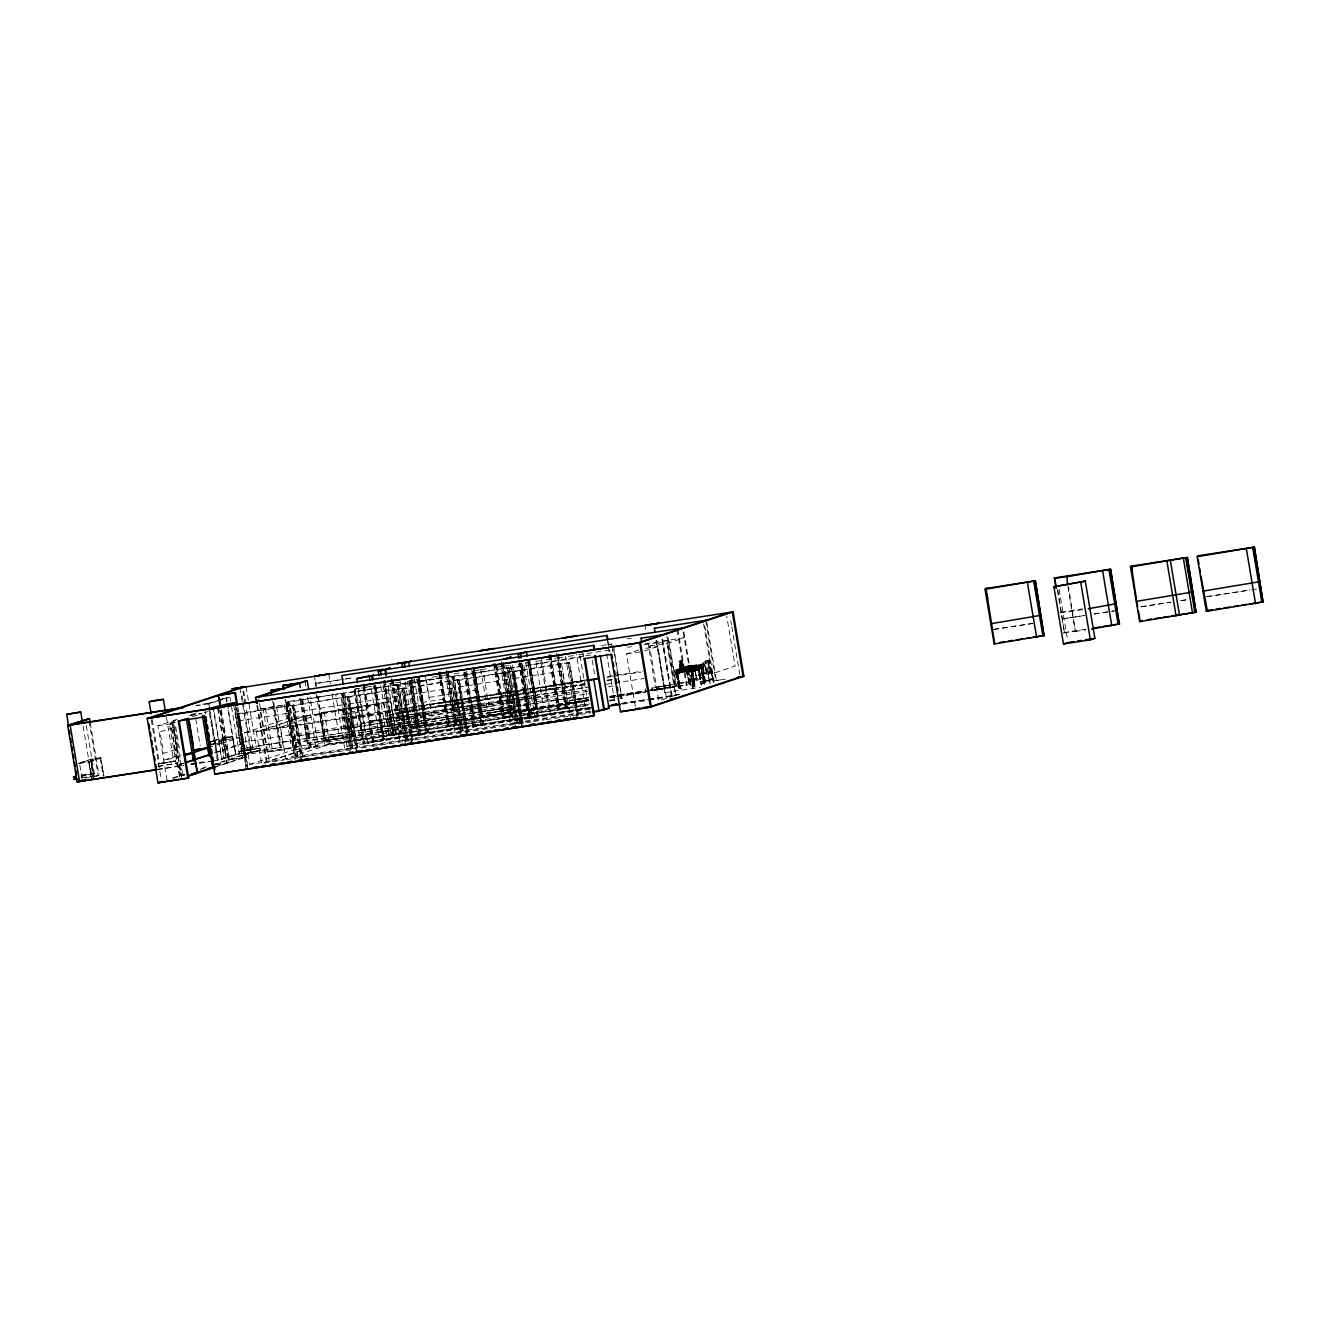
<?xml version="1.0" encoding="UTF-8"?>
<svg xmlns="http://www.w3.org/2000/svg" width="1330" height="1330" viewBox="0 0 1330 1330"><rect width="100%" height="100%" fill="white"/><g stroke="black" fill="none" stroke-linecap="round" stroke-linejoin="round"><path stroke-width="0.75" stroke-dasharray="5 3.75" d="M704.052 680.278L703.786 682.988M697.153 666.446L701.442 668.375L696.837 666.862M709.223 660.079L708.258 660.395L708.075 664.418A15.511 13.549 76.6 0 0 708.74 668.807L710.237 672.082L709.106 668.757A15.511 13.549 76.6 0 1 708.425 664.352C710.735 653.529 698.267 666.929 698.117 669.921C701.01 666.679 710.436 654.244 709.289 664.069A15.511 15.461 41.2 0 0 709.971 668.458L711.201 671.766L709.605 668.524A15.511 15.445 41.2 0 1 708.923 664.119L709.588 660.029M712.697 672.165C707.959 670.47 706.43 676.139 710.885 683.603M679.879 685.864L677.668 672.249L677.269 673.18M681.525 667.976L683.886 668.358L679.447 668.94M684.335 670.752L683.67 671.351L684.219 670.054M698.915 664.85C694.526 668.142 683.321 665.931 686.446 667.012M695.208 670.436L696.405 679.264L694.775 669.356M698.317 671.118L698.632 668.076M705.914 662.656L708.375 660.412L701.725 667.926L702.09 673.013M708.275 663.653L708.508 664.701L708.607 663.72M694.343 686.346L692.049 670.12L703.354 666.396M705.299 681.176L704.052 672.332M700.644 683.47C709.422 681.442 699.148 681.558 700.976 684.152L704.401 683.088L701.043 666.33L702.29 673.761L712.548 672.88L698.732 674.909L698.882 675.84L708.907 674.077L708.192 672.548M694.925 684.634L694.759 686.679L693.063 686.529M693.196 680.827C692.132 682.839 699.464 675.424 704.119 677.635M710.054 680.711L700.445 681.858L709.954 680.661M712.797 671.301L709.356 673.263M698.765 669.389L698.051 668.259L698.915 669.389M705.665 662.955L701.475 668.774L702.356 668.076M703.304 677.269L701.509 666.712L703.221 673.279M701.841 668.225L701.841 666.995M704.767 682.307L702.839 666.579L705.083 680.179L704.518 683.437L703.204 683.637L701.259 666.829L702.606 666.613M692.415 671.633C692.348 666.446 694.543 689.273 694.892 685.598M713.312 679.647L703.803 680.744L713.312 679.53M705.166 682.174L705.415 681.16M705.299 682.157L703.786 683.47M681.475 660.578L682.49 668.325M677.735 673.545L681.558 670.22L678.184 673.745M679.181 669.306L700.644 665.848L700.395 664.435L687.527 666.413L687.76 667.826M677.136 672.764L676.521 673.878L676.953 672.082M697.834 669.323L699.331 669.123L700.81 677.918L698.682 668.724L699.331 673.977L698.317 671.151M693.479 685.814L691.184 670.154L693.213 684.967M678.765 661.027L679.713 661.16L680.395 668.475L682.656 668.076L680.91 668.541M702.822 673.495L701.475 668.774M687.76 670.22L689.256 667.56L688.292 670.387M678.566 683.82L693.429 681.492M704.019 677.319L688.907 679.63L704.435 677.602L693.745 681.492M702.124 667.76L701.259 668.541M81.08 776.188C84.422 776.57 98.786 770.735 93.449 776.371M95.112 775.856L81.113 777.684M248.062 749.521C275.543 745.515 250.805 754.758 240.331 754.01C232.251 748.956 266.665 747.56 251.503 749.754M238.968 753.994L260.447 750.386M260.048 748.009L250.838 749.887M330.721 736.82C358.202 732.813 333.448 742.04 322.974 741.292C315.06 736.105 350.256 734.842 333.481 737.186M321.627 741.292L343.09 737.685M342.691 735.307L324.853 738.333L330.438 737.036M403.871 726.197L421.743 723.237L403.871 726.197L405.151 728.624L425.75 724.983L404.27 728.591M486.514 713.495L507.994 709.888L486.514 713.495L487.428 715.939L507.644 712.597L486.946 715.823M299.849 698.516L307.38 743.47L588.675 700.228L569.573 703.171L569.573 700.577L587.045 697.818L582.108 698.932M569.573 703.171L588.492 699.68M651.883 688.125L673.296 684.485L673.529 686.995L663.138 689.139L652.465 690.519L651.816 688.076L673.263 684.534M652.215 690.47L673.695 686.862M696.737 669.389L699.613 668.807L698.333 668.973M712.847 678.034L709.505 679.497L712.93 678.549M703.969 677.253L703.919 677.702M681.309 660.561L679.131 661.708L681.708 660.328M681.941 660.179C685.465 669.472 678.067 673.562 680.295 661.359L681.991 668.342M534.793 695.224L534.111 695.789L586.879 687.394M528.376 660.827L537.503 716.055L538.667 715.341L529.523 660.644M706.579 672.332L705.415 666.546M705.033 667.178L704.75 664.983L705.432 666.563M247.829 766.146L239.001 713.395L236.956 714.493L292.949 705.1L301.777 757.851M286.582 702.539L288.627 701.442L297.77 756.138L295.742 757.219L286.582 702.539L342.575 693.146L351.719 747.842L344.952 749.655L335.808 694.975M301.212 760.71L292.068 706.014L294.096 704.917L302.608 755.739M341.677 694.061L343.722 692.98L352.866 747.66L350.837 748.757L341.677 694.061L397.67 684.684L406.83 739.364L400.047 741.192L390.106 682.49M356.307 752.231L347.163 697.552L349.192 696.455L358.003 749.106M396.789 685.598L398.817 684.501L407.978 739.181L405.933 740.278L396.789 685.598L452.765 676.205L461.926 730.902L455.159 732.714L445.999 678.034M411.419 743.769L402.259 689.073L404.303 687.976L413.131 740.727M451.884 677.12L453.912 676.022L463.073 730.719L461.028 731.816L451.884 677.12L507.877 667.743L517.021 722.423L510.255 724.251L501.094 669.555M466.514 735.29L457.354 680.611L459.399 679.514L468.542 734.193M402.541 720.012L458.035 710.785L451.768 712.448M416.506 714.227L361.295 723.404L423.439 712.348L368.709 721.226L380.713 719.613M423.04 713.113L424.586 712.182M393.148 679.58L401.959 732.248L399.931 733.345L390.771 678.649M521.609 726.828L512.466 672.132L514.494 671.035L523.322 723.786M457.636 711.55L513.147 702.323L506.863 703.986M408.709 680.894L417.853 735.59L419.898 734.493L410.737 679.796M471.601 705.748L416.107 714.975L478.534 703.886M419.316 677.585L428.476 732.281L426.431 733.379L417.288 678.682M478.135 704.634L479.681 703.703M438.451 672.215L447.612 726.912L449.64 725.814L440.829 673.146M448.26 671.118L457.071 723.769L455.026 724.867L445.882 670.187M472.749 671.052L480.529 717.635L482.574 716.538L475.109 671.983M463.804 672.431L472.965 727.111L474.993 726.014L465.849 671.334M526.713 697.286L471.202 706.513L533.646 695.407M474.411 669.123L483.571 723.803L481.526 724.9L472.383 670.22M493.546 663.753L502.707 718.433L504.735 717.352L495.924 664.684M503.355 662.639L512.166 715.307L510.121 716.405L500.978 661.708M527.844 662.573L535.641 709.156L537.669 708.075L529.872 661.476M528.542 718.483L518.916 663.953L528.06 718.649L530.105 717.552L520.944 662.855M548.658 655.274L557.802 709.971L559.847 708.873L550.687 654.194M558.45 654.177L567.262 706.829L565.233 707.926L557.087 659.314M364.503 686.014L373.663 740.71L367.662 742.955L358.568 688.641M375.575 684.85L384.104 739.879L374.944 685.183M1067.924 586.962L1075.388 631.517L1068.555 586.63M708.325 672.614C703.304 644.651 704.651 678.549 711.085 671.65M681.093 665.914L679.896 665.665L681.06 665.432M679.963 666.047L682.257 665.665L681.126 665.798M682.057 665.332L681.309 665.482M680.428 668.84L679.048 661.143M682.323 668.491L681.592 668.591M711.899 671.401L707.76 661.459L711.5 671.567M698.582 674.077C699.181 675.873 699.43 672.631 702.706 672.83M166.433 717.352L173.798 761.359L159.517 763.686L177.405 760.71L157.838 764.285M251.586 749.921L242.176 750.985L247.796 749.738M412.333 724.285L425.351 722.589L407.479 725.565L412.416 724.451M490.122 712.863L504.402 710.536L490.122 712.863L483.089 670.869M588.326 697.884L572.764 700.145L577.702 699.031M655.441 687.51L669.688 685.116L655.441 687.51L648.059 643.454M541.559 659.331L550.72 714.027L549.689 714.426L540.545 659.73M711.184 672.465L713.528 682.672L711.617 672.332M208.411 703.57L216.241 700.976M218.187 700.328L226.017 697.735L226.699 701.774M220.581 699.63L207.862 703.853L208.877 709.904M222.542 698.981L229.907 697.153L230.572 701.209M216.208 701.691L196.69 705.382M218.153 701.043L229.907 697.153M167.065 780.361L157.921 725.681L175.527 720.461M177.073 719.331L173.582 720.494L182.725 775.191M196.225 712.996L189.242 715.307L200.464 713.695M179.517 776.554L170.689 723.886L176.774 721.874M192.434 716.704L202.01 713.528L187.563 715.873M204.255 712.78L208.095 711.517M181.894 778.216L172.75 723.52L181.229 776.288M78.769 763.204L90.523 759.314L93.516 777.186M103.89 775.905L100.847 757.718L89.11 761.608L80.498 762.938M89.16 761.907L100.897 758.017L90.573 759.613L78.819 763.503L89.309 761.857L92.302 779.729M246.166 766.396L237.854 713.562L246.665 766.23M259.865 709.156L289.874 703.969L297.056 746.895L283.789 749.887L267.047 752.065L259.865 709.156L289.874 703.969M286.981 701.774L296.141 756.471L286.981 701.774L509.024 667.56L518.168 722.24L296.141 756.471M95.128 776.654L99.035 775.357L90.241 722.772M212.767 740.96L222.559 737.718M222.975 737.685L225.967 755.573M292.068 706.014L348.044 696.621L356.556 747.443M210.822 741.608L221.146 740.029L232.9 736.138L222.393 737.784L226.133 755.523M221.196 740.328L232.95 736.438L222.609 738.017L210.872 741.907L221.362 740.261L223.773 758.233M590.387 711.932L249.791 764.401L244.504 732.813L288.144 718.366L304.67 715.823L256.324 731.832L261.611 763.42L318.02 745.149L309.94 696.87M210.655 744.551L224.654 739.912L239.101 737.585L223.756 742.655L212.534 744.285M180.614 756.936L163.673 760.095L181.279 754.891M208.095 747.842L223.44 742.755L208.993 745.099M263.972 729.705L306.033 715.773L384.104 703.769L389.391 735.374L386.614 736.288L308.56 748.291L303.273 716.687L384.104 703.769M321.428 712.714L390.787 701.558L396.074 733.146L393.298 734.077L326.715 744.301L321.428 712.714L390.787 701.558M347.163 697.552L403.156 688.159L411.968 740.827M183.656 763.004L177.904 764.916L183.457 763.387M214.978 752.647L241.944 744.019L224.886 749.355M214.778 753.013L226.283 749.206M345.069 709.771L342.292 710.702L347.579 742.29L350.355 741.375M357.504 706.679L354.728 707.593L360.014 739.197L362.791 738.266M341.727 714.808L350.206 711.999L366.731 709.455L358.252 712.265L341.727 714.808L347.014 746.396L529.689 718.3L520.545 663.62L518.916 663.953M402.259 689.073L458.252 679.68L467.079 732.431M227.48 703.753L235.776 754.359L217.339 760.477L209.209 711.932M210.19 711.617L218.32 760.145L239.383 753.778L230.921 703.221M393.364 730.286L390.488 712.049L346.282 719.68L349.208 718.699M172.468 778.067L184.188 774.193M201.778 768.374L209.591 765.781M211.536 765.132L251.437 751.932L281.328 747.327L273.814 702.373M173.382 778.283L185.103 774.393M200.132 769.422L205.385 767.676M214.047 764.817L253.481 751.766L246.083 707.51M509.024 667.56L517.686 722.406M520.545 663.62L529.689 718.3M583.804 656.039L506.913 668.658L581.243 657.236M215.327 766.828L242.808 757.734L234.679 709.123M213.216 767.842L244.537 757.468L235.726 704.817M237.804 706.812L245.568 757.319L237.488 709.04M267.047 752.065L297.056 746.895M239.849 687.826L250.622 752.198L281.328 747.327M457.354 680.611L513.347 671.218L522.175 723.969M386.98 713.113L390.538 730.902M387.545 713.03L390.488 712.049M307.38 743.47L588.808 700.062M299.35 746.396L245.385 754.675M300.979 746.047L354.445 737.917M249.791 764.401L294.08 749.738L285.667 699.447M316.207 693.911L323.988 740.428L324.969 740.112L317.454 694.277M371.386 727.144L424.569 719.048M318.02 745.149L269.259 761.292L258.835 698.932M399.698 718.682L453.164 710.553M512.466 672.132L568.442 662.739L577.27 715.49M578.4 715.224L569.589 662.573L577.918 715.39M326.715 744.301L396.074 733.146M424.802 712.215L478.268 704.069M346.382 719.314L349.374 737.202M349.79 737.169L346.964 719.231M356.074 737.585L409.54 729.438M426.199 718.715L479.664 710.586M392.799 730.37L389.956 712.431M454.794 710.22L508.26 702.09M347.014 746.396L355.492 743.586L589.855 707.56M674.559 695.607L658.799 700.827L649.639 646.147L666.929 640.412L676.089 695.108M635.324 706.662L626.513 654.011L641.841 648.924M479.897 703.736L533.363 695.607M590.354 707.394L372.516 740.876L363.04 744.019L353.896 689.322M374.295 685.399L383.456 740.095L380.064 741.059L364.187 743.836L355.043 689.156M644.485 650.902L657.901 646.463L666.729 699.115M649.639 646.147L666.862 643.487L684.152 637.768L642.423 644.186M380.646 685.615L389.058 735.906L398.518 732.78L589.24 703.454M405.068 681.775L412.815 728.042L417.221 726.596L409.806 682.34M389.058 735.906L400.812 732.431L392.001 679.763M412.815 728.042L419.515 726.23L411.768 679.963M383.356 680.694L392.5 735.374L588.093 705.233M411.186 729.106L464.636 720.976M391.269 678.699L400.43 733.379L393.647 735.207L384.503 680.511M417.637 679.514L425.434 726.114L589.223 700.844M425.567 677.519L433.364 724.102L426.581 725.931L418.784 679.347M481.294 710.253L534.76 702.107M509.889 701.741L563.355 693.612M535.009 695.258L588.458 686.978M416.623 678.899L425.783 733.595L419.017 735.407L409.856 680.727M411.402 679.58L420.546 734.276L427.329 732.448L418.169 677.768M466.281 720.644L519.747 712.498M446.365 670.22L455.525 724.917L448.759 726.729L439.598 672.049M480.662 669.04L488.459 715.64L481.693 717.452L473.896 670.869M536.406 701.774L590.071 693.529M555.541 696.405L347.446 728.491L402.94 719.264L396.656 720.927M557.17 696.072L587.86 691.351M565.001 693.279L586.979 689.904M466.498 671.118L475.641 725.798L482.424 723.986L473.264 669.289M471.734 670.436L480.878 725.116L474.112 726.945L464.951 672.249M521.377 712.165L574.843 704.036M501.476 661.758L510.62 716.438L503.854 718.267L495.375 667.627M536.106 662.606L543.554 707.161L536.788 708.99L528.991 662.407M680.145 668.641L679.879 667.527L681.226 667.294M681.758 666.895L683.021 666.712L683.304 668.192M537.519 715.507L530.753 717.336L521.593 662.639M692.082 670.835L703.67 667.095L674.46 671.766L674.227 670.353L685.665 666.579L703.736 663.803L703.969 665.2L692.066 669.023L692.564 671.583M679.946 667.494L680.428 669.106L689.455 665.449M512.515 665.083L521.942 721.409L513.762 723.703L504.336 667.377M519.598 662.423L529.024 718.749L534.893 716.82L525.799 662.49M681.941 668.059L680.677 661.226M686.646 667.095L682.34 667.993M689.489 665.648L687.959 666.164M521.942 721.409L516.057 723.354L506.63 667.028M529.024 718.749L537.187 716.454L527.877 660.993M690.12 665.731L691.65 665.865L687.128 666.031M556.505 653.296L565.649 707.976L558.949 709.788L549.805 655.108M674.46 671.766L687.726 667.477M697.618 667.544L681.359 670.037M691.234 666.496L694.975 665.349M675.79 672.265L685.499 668.94L685.864 671.052L682.257 672.199L681.941 670.071M689.821 679.331C693.096 694.576 685.632 674.094 686.745 668.973L675.075 672.714L692.93 669.938M676.87 672.481L677.668 672.215L679.397 682.822L678.35 683.138M689.256 684.684L686.13 669.14L689.472 685.748L691.018 685.515L688.092 668.757L690.619 683.437M690.436 667.86L700.361 664.568M703.736 663.803L692.315 667.577L694.792 684.651M686.945 669.655L675.357 673.396L692.631 670.752M690.586 668.79L700.528 665.499L679.065 668.624M678.865 672.847L675.49 674.227L675.091 671.6M681.043 672.215L680.744 670.819L680.345 672.348M683.67 671.334L684.019 669.738M675.49 674.227L687.078 670.486L686.629 668.973M694.227 668.275L677.535 670.902M700.893 666.064L674.227 670.353M678.982 673.279L682.589 672.132L682.29 669.954M678.849 673.728L679.065 671.168M690.054 670.004L701.375 665.599L701.143 664.202L689.705 667.976L690.054 670.004L686.546 670.569L685.964 668.009M693.179 669.439L693.828 671.517L693.179 669.439C697.585 663.77 705.249 669.638 702.905 666.264M692.498 670.037L703.72 666.363L703.454 665.316L703.803 667.909L701.492 668.591L701.326 667.178M694.759 669.721L697.036 679.164L695.357 669.156M702.04 667.311L701.841 667.826M689.406 672.066C688.192 670.569 691.051 673.512 692.764 671.567L692.481 668.957M692.215 671.65L693.246 671.318M693.529 671.55L703.304 668.225M613.546 645.698L621.875 698.533L613.745 649.921M700.295 673.828L703.188 672.864M698.732 674.909L702.34 673.761L702.489 674.692L698.882 675.84M704.468 684.052L702.755 672.814L712.331 671.334M715.224 672.714L735.124 666.114L726.745 616.056M668.109 637.569L676.222 686.097L675.241 686.43L666.114 631.833M699.331 669.123L698.483 669.356L700.179 678.017M651.484 690.569L687.128 684.95L677.552 627.727M656.039 640.428L664.801 692.731L656.688 640.212M679.563 687.061L681.16 688.774L679.996 686.928M704.069 684.069L702.888 673.728M703.587 623.87L713.163 681.093L723.952 679.281M1057.815 589.805L1064.449 632.515L1062.188 618.949L1084.532 615.424M679.264 682.839L693.462 680.81M364.686 743.67L355.526 688.99L357.853 688.375L366.997 743.054M419.499 735.241L410.338 680.561L415.06 679.314M608.442 644.851L611.567 644.019L612.931 652.116M449.141 725.781L455.924 723.952L447.096 671.284M504.253 717.302L511.019 715.49L502.208 662.822M559.348 708.84L566.115 707.011L557.303 654.343M591.85 707.244L585.566 708.907L576.405 654.227M681.558 668.707L679.796 662.107L681.093 661.692M158.021 766.146L177.804 763.104L157.672 766.712M680.278 665.648L681.874 665.299M158.237 763.62L173.798 761.359M686.745 668.973L689.805 685.632M709.422 672.415L699.031 674.044M690.536 684.485L690.785 685.549M89.642 777.169L84.605 778.083M708.142 673.446L710.137 683.753M81.147 775.39L91.155 774.06L82.061 775.872M681.941 666.696L681.06 661.093M81.728 775.107L94.679 773.378M577.636 698.882L588.725 697.219M582.191 699.098L569.24 700.827M250.555 750.103L238.635 751.65M333.198 737.402L321.295 738.948M679.946 662.091L681.226 661.675M228.045 760.178L244.205 757.585M215.992 764.783L228.544 762.772L218.885 705.499M184.671 775.157L181.063 775.739L171.903 721.043M315.692 683.421L344.071 679.081M346.116 678.765L354.495 677.452M318.601 683.171L343.107 679.414M345.135 679.098L353.315 677.835M627.178 638.915L631.185 638.3M195.71 705.715L212.717 703.204M601.592 645.549L611.567 644.019M365.318 687.228L370.904 686.363L380.064 741.059L384.503 739.58L375.758 687.278M355.526 688.99L359.516 688.375M361.494 688.076L371.436 686.546M389.324 683.786L393.298 683.188M395.293 682.872L403.239 681.658M410.338 680.561L414.345 679.946M432.333 677.186L440.313 675.956M442.325 675.64L446.315 675.025M454.311 673.795L462.308 672.564M475.442 670.553L479.432 669.938M481.427 669.638L489.423 668.408M497.42 667.178L501.41 666.563M503.405 666.247L511.402 665.017M525.516 662.972L533.696 661.708M535.724 661.392L543.904 660.145M545.948 659.83L556.156 658.267M558.201 657.951L566.364 656.688M568.409 656.372L576.588 655.125M578.617 654.809L609.256 650.087M627.644 647.261L631.733 646.646M643.986 644.751L662.373 641.925L671.517 696.621M585.799 655.723L591.833 654.792M645.848 648.308L657.901 646.463M175.444 722.157L169.359 723.088L176.541 766.014L182.626 765.066M170.689 723.886L172.75 723.52M237.355 713.728L569.589 662.573M626.513 654.011L642.573 651.534M238.785 720.81L286.997 713.395M514.294 678.45L562.507 671.035L566.098 692.498L517.885 699.913M477.354 689.954L429.141 697.369L425.55 675.906M585.283 679.963L533.879 688.558L585.832 680.578M607.577 676.538L642.423 671.185M244.504 732.813L584.202 680.594M606.962 677.319L610.969 676.704M612.964 676.405L640.944 672.099M256.324 731.832L585.632 681.209M691.517 665.116L676.837 669.954L677.07 671.367L688.491 667.577L688.258 666.18M390.322 712.099L348.992 718.449L344.553 691.883M100.847 757.718L90.357 759.364L93.349 777.252M585.366 683.354L561.842 687.66L584.402 684.202M607.345 679.979L615.341 678.749M685.881 668.026L703.969 665.2M606.946 680.727L611.052 680.096M584.535 684.285L556.056 689.356L584.701 684.967M700.96 666.43L684.701 668.94M680.877 669.805L703.72 666.363M699.397 667.377L699.763 669.489L699.713 667.477M1061.057 612.249L1082.919 608.874M680.145 671.018L680.661 671.85M696.438 668.558L696.671 670.553M682.29 671.101L679.53 672.398L680.328 672.082M698.699 668.408L699.563 668.458M1059.993 612.864L1082.121 609.705M677.469 671.899L677.186 673.495M703.803 667.909L700.295 668.458L700.312 667.594M606.098 684.335L644.053 678.5M242.376 742.273L290.588 734.858M608.458 686.679L614.46 685.765M702.34 673.761L702.489 674.692M994.025 629.339L1032.911 623.354M1094.474 613.895L1110.367 611.451M1112.362 611.152L1116.336 610.537M1141.406 606.68L1171.215 602.091M1181.156 600.562L1187.125 599.647M1206.127 596.738L1250.084 589.971M993.543 629.506L1032.413 623.521M1062.188 618.949L1084.05 615.591M1093.992 614.061L1113.858 611.002M1140.924 606.846L1170.733 602.257M1180.674 600.728L1186.626 599.813M1207.64 596.588L1249.601 590.138M1251.597 589.822L1257.598 588.907M588.608 699.53L325.168 740.045L317.72 695.54M611.069 696.089L645.798 690.752M647.843 690.436L676.421 686.031L668.308 637.502M704.401 681.675L704.401 683.088M323.988 740.428L589.473 699.613M609.888 696.471L645.599 690.819M646.663 690.819L676.222 686.097M239.383 753.778L235.36 754.409L227.031 703.803M609.29 696.92L644.102 691.567M652.299 690.303L687.128 684.95M700.544 682.855L700.976 684.152M235.776 754.359L232.368 736.521M610.52 696.87L649.439 690.885M713.163 681.093L725.133 679.248M610.354 697.585L614.36 696.97M616.355 696.671L644.335 692.365M425.434 726.114L588.741 700.993M609.871 697.751L645.831 692.215L644.867 686.413M190.755 763.819L202.941 761.94M157.322 769.455L183.656 765.415M191.753 764.168L209.974 761.375M212.002 761.059L222.127 759.496L213.382 707.227M681.16 688.774L678.716 688.142M157.539 769.488L183.873 765.448M191.005 764.517L197.089 763.586M199.101 763.27L214.263 760.777M609.223 700.378L619.215 698.849M622.357 698.366L621.21 698.549L620.196 692.465M246.216 757.102L229.043 759.846L220.614 709.555M589.24 704.235L395.758 734.094L387.678 685.814M609.755 701.076L615.906 700.145M664.801 692.731L700.561 687.244M389.391 735.374L311.32 747.36L306.033 715.773M392.5 735.374L587.594 705.382M1063.801 632.515L1086.311 629.14M1063.385 633.13L1076.02 631.185M1075.388 631.517L1085.513 629.971M215.925 764.551L228.876 762.655L220.065 709.987M384.736 739.547L372.101 741.492L362.874 686.346M537.503 716.055L550.72 714.027M589.672 708.275L383.173 740.029L374.079 685.715M622.39 703.238L646.929 699.48M648.974 699.164L679.647 694.443M591.069 708.175L382.508 740.245L373.431 685.931M620.944 703.587L647.494 699.497M648.325 699.381L678.998 694.659M589.822 709.173L532.632 717.967L523.471 663.288M622.507 704.152L647.012 700.378M649.057 700.079L667.427 697.253M590.936 711.035L520.629 721.841L511.485 667.145M263.656 763.104L284.121 759.962M286.166 759.646L327.064 753.362M329.109 753.046L353.664 749.272M361.843 748.009L370.023 746.745M372.068 746.446L402.741 741.724M404.786 741.409L412.982 740.145M415.026 739.829L445.7 735.124M447.745 734.808L488.659 728.508M490.704 728.208L498.883 726.945M500.928 726.629L531.601 721.907M533.646 721.592L543.87 720.029M545.915 719.713L590.919 712.797M699.514 674.759L701.425 685.1L699.946 674.692M157.921 725.681L171.021 723.786L180.182 778.466M689.139 665.549L687.909 665.781M703.221 666.446L704.185 672.315M692.548 669.954L694.759 683.57M675.557 672.631L677.502 683.171M689.106 669.406L691.384 671.783L689.472 668.99M708.674 664.385L708.458 663.919M679.613 688.524L677.901 686.23M679.381 688.574L675.956 672.514L679.248 687.992M678.416 687.244L677.369 683.188M680.827 688.89C678.051 685.199 674.526 652.448 678.799 682.988M705.05 667.178L706.247 672.282M679.746 685.881L680.112 686.912M690.287 683.554L687.843 668.874M692.381 680.877L693.346 686.895M701.126 666.829L703.587 681.509M690.952 670.204L693.412 684.867M1059.129 589.34L1067.691 640.428M1057.333 589.971L1062.072 618.334M730.769 620.611L731.45 624.635M731.783 626.646L739.862 674.925M706.845 622.639L716.77 682.573M705.681 620.428L715.773 680.777M704.75 625.649L713.977 680.827M703.105 665.366L703.454 667.976M699.73 667.278L700.012 669.456M698.998 674.859L699.164 675.806M696.704 668.308L697.103 670.42M696.455 668.358L696.737 670.536M693.429 669.389L693.745 671.517M690.453 667.743L690.686 669.14M683.853 631.9L693.279 688.225M683.204 632.116L692.963 690.453M686.38 667.943L686.729 670.553M685.665 666.579L685.948 669.14M685.283 668.973L685.598 671.101L685.216 668.973M677.07 630.038L686.297 685.216M683.421 669.938L683.736 671.334M682.356 669.938L682.905 672.032M679.281 671.002L679.63 673.113M679.015 671.035L679.314 673.213L676.355 674.194L675.707 672.132L676.122 674.227M677.569 669.721L677.801 671.118M675.341 671.6L675.84 674.16M674.892 671.667L675.158 672.697M666.862 643.487L675.341 694.127M662.656 638.915L672.415 697.253M661.991 639.115L671.766 697.469M645.05 625.449L645.715 629.456M612.399 645.881L613.762 653.978M616.804 672.215L617.486 676.255M617.835 678.283L618.849 684.368M620.046 694.642L620.728 698.699M608.192 641.476L609.888 651.55M607.212 639.68L609.223 651.767M606.646 653.778L614.443 700.361M592.216 660.212L594.926 676.405M582.69 652.564L583.371 656.604M580.013 655.823L587.045 697.818M567.96 662.905L577.104 717.601M565.416 656.156L572.764 700.145M561.676 664.568L570.836 719.247M557.968 654.327L566.78 706.995M550.188 654.144L559.448 709.621M549.14 655.125L558.301 709.804M529.473 662.24L537.27 708.824M529.024 660.811L538.185 715.49M528.326 662.407L536.123 709.006M522.225 664.086L531.318 718.4M514.012 671.201L522.84 723.952M512.865 671.384L522.008 726.064M510.221 665.432L519.648 721.758M507.378 667.893L516.539 722.589M506.58 673.03L515.724 727.726M502.856 662.806L511.668 715.474M497.038 666.53L504.402 710.536M495.192 663.404L504.336 718.1M494.045 663.587L503.189 718.283M474.378 670.702L482.175 717.302M473.763 668.491L483.073 723.969M473.231 670.885L481.028 717.469M473.114 671.484L481.925 724.152M465.45 672.082L474.594 726.779M464.303 672.265L473.447 726.945M458.9 679.68L468.06 734.36M457.753 679.846L466.913 734.542M453.43 676.189L462.591 730.885M452.283 676.371L461.427 731.051M451.485 681.509L460.629 736.188M447.761 671.284L456.572 723.936M440.097 671.883L449.241 726.579M438.95 672.066L448.094 726.745M419.283 679.181L427.08 725.764M418.834 677.751L427.977 732.431M418.135 679.364L425.933 725.947M418.019 679.946L426.83 732.614M414.378 679.248L421.743 723.237M409.191 680.744L418.351 735.424M407.362 681.426L415.11 727.693M403.805 688.142L412.616 740.81M402.658 688.325L411.818 743.005M400.114 681.575L407.479 725.565M398.335 684.667L407.479 739.347M397.188 684.834L406.332 739.53M396.373 689.971L405.534 744.667M392.666 679.746L401.477 732.414M388.327 685.598L396.406 733.877M384.985 680.362L394.146 735.041M384.52 684.584L392.998 735.224M382.94 685.266L391.353 735.557M381.328 704.701L386.614 736.288M364.021 686.18L373.165 740.86M363.356 686.197L372.516 740.876M354.379 689.156L363.539 743.852M348.709 696.621L357.205 747.427M347.562 696.787L356.706 751.483M349.158 718.4L352.034 736.637L349.042 718.749M343.24 693.13L352.384 747.826M342.076 693.312L351.236 747.992M341.278 698.45L350.422 753.146M328.726 673.944L330.389 683.952M332.068 693.944L339.1 735.939M324.204 711.799L329.491 743.387M314.445 676.288L315.11 680.278M304.952 681.126L305.95 687.161M307.646 697.219L315.725 745.515M299.849 682.822L300.863 688.857M302.542 698.915L310.622 747.194L293.431 749.954L285.019 699.663M299.2 683.038L300.198 689.073M301.893 699.131L309.957 747.41M300.663 698.25L308.194 743.204M293.614 705.083L302.442 757.834M292.467 705.266L301.611 759.945M288.128 701.608L297.288 756.288M286.715 705.016L293.897 747.942M286.183 706.928L295.327 761.608M284.254 704.451L291.436 747.36M276.623 706.978L283.789 749.887M272.65 700.594L280.514 747.61M273.115 706.147L280.298 749.073M265.485 708.674L272.667 751.6M263.024 708.109L270.206 751.018M257.538 705.316L266.964 761.641M256.89 705.532L266.316 761.857M246.067 686.662L256.441 748.64M242.01 695.607L242.675 699.63M243.008 701.642L251.437 751.932M238.502 713.562L247.663 768.241M235.393 704.917L246.117 769.172M235.144 708.99L242.176 750.985M233.664 705.183L242.492 757.851M226.466 697.685L227.131 701.741M221.279 709.339L229.691 759.63M218.004 708.225L227.147 762.921M217.671 708.341L226.832 763.021M221.146 740.029L224.188 758.2M212.966 707.028L221.761 759.613M208.843 703.52L209.857 709.588M209.076 707.61L217.887 760.195M204.903 710.12L205.568 714.177M195.759 719.031L200.215 745.598M175.726 726.795L179.317 748.241M152.169 719.696L159.517 763.686M151.238 719.796L161.329 780.145M100.731 758.067L103.723 775.955M100.315 758.1L103.158 776.038M89.044 720.893L98.187 775.49L94.746 776.022L85.602 721.425M94.081 777.102L91.088 759.214L93.915 777.152M83.108 726.064L92.152 779.796M91.072 775.856L88.744 761.94L91.57 779.879M79.833 765.049L82.011 778.998M244.271 747.975L242.725 748.906L298.219 739.68L244.271 747.975M293.897 736.022L292.351 736.953L347.845 727.726L293.897 736.022M299.366 739.513L297.82 740.444L353.315 731.217L299.366 739.513M354.462 731.035L352.916 731.966L408.426 722.739L354.462 731.035M398.086 712.149L396.54 713.08L452.034 703.853L398.086 712.149M409.574 722.572L408.027 723.503L463.522 714.277L409.574 722.572M446.248 705.548L390.754 714.775L446.248 705.548M453.181 703.67L451.635 704.601L507.129 695.374L453.181 703.67M479.182 696.272L423.688 705.499L479.182 696.272M464.669 714.094L463.123 715.025L518.617 705.798L464.669 714.094M501.344 697.086L445.849 706.313L501.344 697.086M508.276 695.208L506.73 696.139L562.241 686.912L508.276 695.208M534.278 687.81L478.783 697.036L534.278 687.81M519.764 705.615L518.218 706.562L573.712 697.336L519.764 705.615M556.455 688.608L500.945 697.834L556.455 688.608M173.781 727.444L160.066 731.966L163.656 753.428L177.372 748.89L173.781 727.444M319.799 714.16L280.514 727.161L285.8 758.748L325.085 745.748L319.799 714.16M349.79 718.616L352.616 736.554L349.79 718.616M295.509 742.572L349.457 734.276L295.509 742.572M350.605 734.094L404.553 725.798L350.605 734.094M362.408 730.12L416.074 721.858L362.408 730.12M417.221 721.691L471.186 713.395L417.221 721.691M405.7 725.631L459.648 717.336L405.7 725.631M460.795 717.153L514.76 708.857L460.795 717.153M472.333 713.213L526.281 704.917L472.333 713.213M695.74 670.32L694.809 670.436L695.74 670.32M440.829 677.569L392.616 684.983L396.207 706.43L444.42 699.015L440.829 677.569M342.109 704.933L293.897 712.331L297.488 733.794L345.7 726.38L342.109 704.933M397.204 696.455L348.992 703.869L352.583 725.332L400.796 717.917L397.204 696.455M452.3 687.992L404.087 695.39L407.678 716.853L455.891 709.439L452.3 687.992M507.412 679.514L459.199 686.928L462.79 708.391L511.003 700.976L507.412 679.514M708.558 664.634L708.358 663.537L708.541 664.535"/><path stroke-width="1.5" d="M246.117 769.172L247.663 768.241M301.212 760.71L302.758 759.779M411.419 743.769L412.965 742.838L405.534 744.667M466.514 735.29L468.06 734.36M521.609 726.828L523.156 725.881M1195.354 612.299L1139.66 621.642L1130.5 566.946L1132.545 565.865M1262.353 601.991L1206.36 611.384L1197.216 556.705L1199.244 555.607M1139.66 621.642L1141.689 620.545L1140.059 620.877L1138.364 610.753M1206.36 611.384L1208.405 610.287M1043.368 635.657L994.192 644.003L985.031 589.323L987.143 588.209M994.192 644.003L995.156 643.072M1067.591 584.934L1066.86 576.505L1054.241 578.434L1055.787 577.652M68.512 726.396L66.749 714.293L80.748 712.015L82.443 722.074M80.781 712.065L66.517 714.459M151.155 713.695L149.143 701.691L156.857 700.095L163.407 699.297L165.435 711.367M163.424 699.364L149.292 701.774M156.574 769.821L77.123 781.857L67.647 725.232L88.711 718.865L70.108 725.016L79.584 781.641L85.336 779.895M71.953 724.567L89.559 718.732L90.241 722.772M187.879 778.266L178.303 721.043L179.134 720.777L188.71 778L157.987 782.871L147.214 718.499L240.663 687.56M150.889 717.784L242.708 687.394M219.949 705.532L218.27 695.474L235.443 692.731L237.472 704.8M206.649 709.555C217.588 705.249 257.87 697.352 218.004 708.225M283.34 689.605L282.658 685.582L299.849 682.822M271.619 694.476L270.938 690.386L279.433 688.94M178.686 721.242L186.35 718.715L193.482 761.242M219.4 708.075L217.671 708.341M256.557 703.52L255.543 697.485L304.952 681.126L307.247 680.777L308.593 688.824M258.486 696.92L307.247 680.777M356.889 678.583L373.73 675.208L356.889 678.583L357.554 682.606M378.285 671.534L390.039 668.042L378.285 671.534L378.967 675.557M402.707 667.693L402.042 663.67L411.352 661.176L397.105 663.57L406.431 662.357M402.042 663.67L408.742 661.858L409.407 665.881M77.123 781.857L82.992 779.912M184.454 755.673L192.119 753.129L184.887 754.31M194.363 752.381L207.779 747.942L193.332 750.286M185.568 762.373L194.961 759.58L185.385 762.738M195.477 759.098L210.622 754.393L195.294 759.463M502.989 659.331L511.169 657.037L505.284 658.982M518.916 658.4L518.251 654.377L524.12 652.432M518.251 654.377L526.414 652.082L527.096 656.106M157.987 782.871L162.709 781.308M607.86 639.464L607.195 635.441L607.212 639.68M187.846 775.939L197.555 773.029L188.411 718.333M215.327 766.828L192.085 773.827M187.646 776.304L213.216 767.842L204.737 717.202M594.36 649.406L593.679 645.383L593.695 649.622M654.693 632.382L654.676 628.142M214.745 774.143L594.493 715.623L584.917 658.4L584.103 658.666L593.679 715.889L214.745 774.143L205.169 716.92M641.343 642.307L641.326 638.068M637.619 642.955L729.422 612.565M147.214 718.499L639.663 642.789L733.113 611.85L743.886 676.222L650.437 707.161L620.528 711.75L610.952 654.543M357.853 751.3L357.205 751.317M587.677 680.894L598.517 678.383L586.247 680.278M411.818 743.005L408.31 743.453M592.964 712.481L609.024 708.258L600.212 655.59M994.325 641.21L985.996 588.392M620.528 711.75L651.251 706.895L640.478 642.523L148.029 718.233M648.392 707.327L740.195 676.937M985.031 589.323L1034.208 580.977M1035.355 580.794L1044.017 635.657L1035.355 580.794L985.513 588.542M1055.854 588.126L1054.64 577.835L1056.336 587.96M1053.909 586.746L1085.313 581.127L1094.889 638.333L1090.351 639.846L1063.485 643.969L1053.909 586.746L1085.313 581.127M1066.228 576.838L1109.453 569.406L1111.83 583.587M1110.6 569.223L1119.262 624.086L1110.6 569.223L1054.158 578.001M1136.319 598.6L1131.398 566.031L1132.412 572.116M1130.5 566.946L1186.21 557.602L1188.571 571.784M1187.358 557.436L1196.019 612.282L1187.358 557.436L1130.899 566.198M1198.097 555.774L1254.356 547.129L1263.018 601.975L1254.356 547.129M1197.216 556.705L1253.192 547.312L1255.57 561.493M1091.581 629.024L1118.613 624.102L1117.965 620.229M1063.485 643.969L1066.51 642.972M1201.007 576.189L1207.258 610.47M1039.478 615.557L990.8 623.737M1191.48 592.199L1136.269 601.376M296.906 761.192L301.611 759.945L297.621 760.561M350.422 753.146L353.564 752.315M460.629 736.188L465.334 734.958M515.724 727.726L518.866 726.895M570.836 719.247L577.104 717.601L573.114 718.217M1114.723 603.986L1088.189 608.758M1258.479 581.892L1202.968 591.119M75.993 778.698L73.665 779.413L77.739 779.114M76.276 776.171L73.3 776.969L76.558 776.836M210.456 709.505L214.064 708.923M207.563 768.79L213.216 767.842M191.902 773.977L195.51 773.395M239.849 687.826L733.113 611.85M383.14 669.189L341.81 675.54L343.19 683.72M218.918 695.258L235.443 692.731M607.195 635.441L384.985 669.721L385.999 675.756M654.028 628.359L706.33 620.212M282.658 685.582L299.2 683.038M270.938 690.386L284.371 688.325M683.188 627.876L371.735 675.873L372.417 679.896M67.647 725.232L182.509 707.577M68.911 725.316L183.557 707.577M255.543 697.485L593.679 645.383M640.661 638.284L661.974 634.892M178.303 721.043L205.984 716.654L206.665 720.744M584.103 658.666L611.767 654.26L612.465 658.35M737.901 677.136L743.886 676.222M739.081 677.103L743.071 676.488L732.298 612.116M78.337 781.608L155.294 769.771M999.894 642.423L1004.483 641.642M1008.09 641.176L1012.662 640.378M1016.27 639.913L1022.404 638.965M1026.494 638.333L1030.6 637.718M1033.127 637.236L1044.515 635.491M1094.258 627.926L1100.226 627.012M1102.703 626.546L1119.76 623.92M1147.158 619.797L1151.63 619.015M1155.122 618.566L1161.073 617.652M1163.551 617.187L1169.02 616.438M1171.497 615.956L1196.501 612.116M1206.759 610.636L1212.395 609.672M1215.903 609.223L1220.391 608.442M1223.899 607.993L1229.884 607.079M1233.891 606.463L1238.38 605.682M1241.888 605.233L1246.36 604.452M1249.868 604.003L1263.5 601.825M612.166 704.817L616.256 704.185M611.517 705.033L617.652 704.085M608.209 706.346L620.462 704.468M605 708.873L609.024 708.258M670.27 699.065L676.022 698.183M593.579 711.55L604.452 709.771L595.358 655.441M262.143 765.93L266.133 765.315M270.123 764.7L274.13 764.085M288.111 761.94L292.118 761.325M305.252 759.297L309.242 758.682M331.22 755.307L335.226 754.692M339.216 754.077L343.207 753.462M374.329 748.674L378.335 748.075M400.313 744.684L404.303 744.069M417.437 742.057L421.444 741.442M425.434 740.827L429.44 740.212M435.425 739.297L439.432 738.682M443.422 738.067L447.412 737.452M461.41 735.29L465.4 734.675M478.534 732.664L482.541 732.049M486.531 731.433L490.521 730.818M494.527 730.203L498.517 729.588M504.519 728.674L508.509 728.059M512.515 727.444L516.505 726.828M529.639 724.8L533.646 724.185M547.627 722.04L551.618 721.425M555.624 720.81L559.614 720.195M563.604 719.58L567.611 718.965M573.596 718.05L577.602 717.435M253.648 767.327L257.654 766.712M271.636 764.551L275.643 763.935M279.632 763.32L283.623 762.705M287.629 762.107L291.619 761.492M304.753 759.463L308.76 758.848M314.745 757.934L318.751 757.319M322.741 756.704L326.731 756.088M340.729 753.927L344.719 753.329M348.726 752.714L352.716 752.098M356.706 751.483L361.86 750.685M365.85 750.07L369.856 749.455M373.846 748.84L377.836 748.225M383.838 747.31L387.828 746.695M391.835 746.08L395.825 745.465M426.947 740.677L430.937 740.062M434.943 739.447L438.933 738.832M442.94 738.217L446.93 737.601M452.932 736.687L456.921 736.072M460.912 735.457L464.918 734.842M470.055 734.06L474.045 733.445M478.052 732.83L482.042 732.215M496.04 730.054L500.03 729.438M504.02 728.823L508.027 728.208M512.017 727.593L516.023 726.995M529.157 724.966L535.142 724.052M539.149 723.437L543.139 722.822M547.145 722.207L551.135 721.592M557.12 720.661L561.127 720.045M565.117 719.43L569.124 718.815M635.657 708.691L639.68 708.075M643.687 707.46L647.71 706.845M1068.023 642.473L1073.792 641.592M1077.616 640.994L1081.456 640.412M1085.297 639.813L1094.889 638.333M158.802 782.605L188.71 778M208.644 709.588L214.263 708.774M194.995 749.738L208.095 747.842M184.953 754.11L192.434 753.029L193.465 759.114M207.746 768.64L211.487 768.108M1261.372 596.189L1262.02 600.063M1252.71 547.478L1261.871 602.158M1246.426 549.124L1255.587 603.82M1198.297 559.996L1198.962 564.036M1199.643 568.093L1200.325 572.149M1185.712 557.769L1194.872 612.465M1183.401 558.384L1192.545 613.08M1170.334 560.395L1179.494 615.075M1166.942 561.343L1176.102 616.039M1137 602.656L1137.682 606.713M1108.971 569.573L1118.114 624.252M1102.686 571.235L1111.83 625.915M1080.775 582.623L1090.351 639.846M1034.557 583.006L1036.918 597.187M1033.726 581.144L1042.87 635.823M1027.442 582.789L1036.668 637.469M987.01 594.46L987.691 598.517M639.663 642.789L650.437 707.161M613.147 662.44L613.828 666.53M614.51 670.619L615.192 674.709M615.873 678.782L616.555 682.872M617.253 686.962L617.935 691.051M594.71 655.657L603.803 709.987M593.812 679.946L599.099 711.533M520.545 654.028L521.227 658.051M404.337 663.321L405.002 667.344M385.634 669.505L386.315 673.529M380.579 671.185L381.261 675.208M372.4 675.657L373.065 679.68M369.291 676.671L369.956 680.694M315.459 682.273L316.124 686.28M283.307 685.366L283.988 689.389M256.524 699.281L257.205 703.304M243.39 691.417L244.055 695.44M244.737 699.464L245.402 703.487M234.795 692.947L236.806 705.016M219.251 697.269L220.265 703.304M207.364 724.817L208.045 728.907M208.727 732.996L209.409 737.086M210.09 741.176L210.772 745.265M211.453 749.355L212.152 753.428M212.833 757.518L213.515 761.608M214.197 765.698L214.878 769.787M204.072 715.291L212.883 767.942M207.763 745.831L209.458 755.955M202.359 715.557L209.126 756.055M189.442 722.257L193.033 743.703M188.079 718.449L197.222 773.129M149.043 724.251L149.708 728.291M150.39 732.298L151.055 736.338M151.736 740.345L152.401 744.384M153.083 748.408L153.748 752.431M154.43 756.454L155.095 760.477M155.776 764.501L156.441 768.524M69.177 730.403L69.842 734.393M70.523 738.399L71.188 742.389M71.853 746.396L72.518 750.386M73.2 754.393L73.865 758.399M74.53 762.389L75.195 766.396M75.877 770.386L76.541 774.393M232.052 688.874L246.067 686.662L232.052 688.874M314.695 676.172L328.726 673.944L314.695 676.172M479.997 650.769L494.029 648.541L479.997 650.769M562.64 638.051L576.671 635.84L562.64 638.051M645.299 625.349L659.314 623.122L645.299 625.349"/></g></svg>
